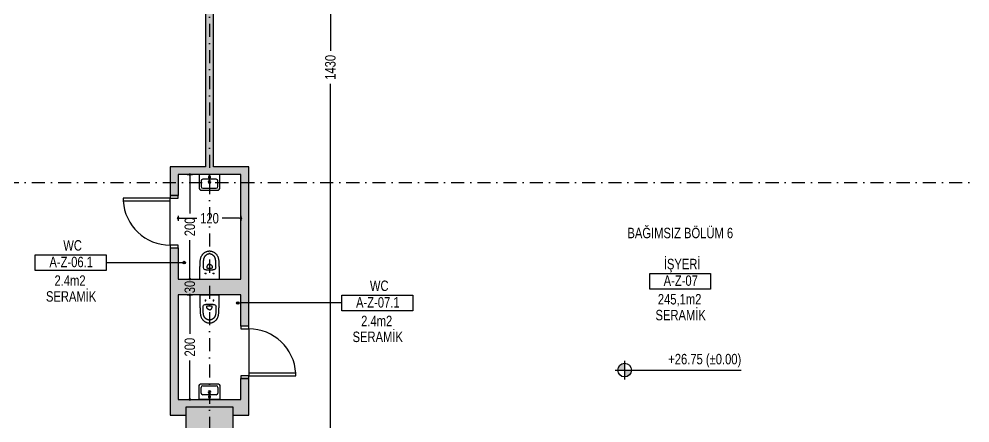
# Model space of a CAD drawing. Header units: centimetres. Extents: x 26569 to 160723, y -3143 to 14565.
# Drawn here: x 59515 to 61333, y 1579 to 2351 of the extents above; entities that cross this region are included whole.
import ezdxf
from ezdxf.enums import TextEntityAlignment as Align

# ---------------------------------------------------------------- set-up
doc = ezdxf.new("R2010")
doc.units = ezdxf.units.CM
doc.header["$LTSCALE"] = 100
doc.linetypes.add('DASHDOT2', pattern=[0.5, 0.25, -0.125, 0, -0.125])
for name, color, linetype in [('A-ANNO-DIMS', 187, 'Continuous'), ('A-ANNO-GRID', 155, 'DASHDOT2'), ('A-ANNO-IDEN', 50, 'Continuous'), ('A-ANNO-TEXT', 50, 'Continuous'), ('A-DOOR', 193, 'Continuous'), ('A-FLOR-FIXT', 146, 'Continuous'), ('A-WALL', 134, 'Continuous'), ('A-WALL-HTCH', 8, 'Continuous'), ('S-CONC', 5, 'Continuous'), ('S-HTCH', 8, 'Continuous')]:
    doc.layers.add(name, color=color, linetype=linetype)
doc.styles.add('Fields_100', font='act_simplex.shx', dxfattribs={"width": 0.8, "height": 20})
doc.dimstyles.new('FIELDS_100', dxfattribs={"dimscale": 0, "dimtxt": 20, "dimasz": 5, "dimexe": 5, "dimexo": 5, "dimgap": 5, "dimtad": 0, "dimdec": 0, "dimzin": 0, "dimdsep": 46, "dimtxsty": 'Fields_100', "dimblk": 'DOT', "dimcen": 0.09, "dimclrt": 50, "dimadec": 0, "dimazin": 0, "dimtfac": 1, "dimtdec": 0, "dimtix": 1, "dimtofl": 0, "dimtmove": 1, "dimatfit": 3, "dimfxl": 5, "dimfxlon": 1, "dimtolj": 1, "dimtzin": 0, "dimarcsym": 0})

# ---------------------------------------------------------------- blocks, each defined once
blk = doc.blocks.new('Mahal kutusu_100')
at = {"color": 0}
blk.add_lwpolyline([(-58, 30), (58, 30), (58, 0), (-58, 0)], close=True, dxfattribs=at)
at = {"color": 0, "style": 'Fields_100', "width": 0.8}
for tag, p in [('MAHAL', (3.6, 37.9)), ('KOD', (0.9, 6.2)), ('ALAN', (-1.3, -29.4)), ('KAPLAMA', (0.8, -59.7))]:
    blk.add_attdef(tag, text='', height=20, dxfattribs=at).set_placement(p, align=Align.CENTER)
blk = doc.blocks.new('_Dot')
at = {"color": 0, "linetype": 'ByBlock', "lineweight": -2}
blk.add_line((-0.5, 0), (-1, 0), dxfattribs=at)
at = {"color": 0, "linetype": 'ByBlock', "const_width": 0.5}
blk.add_lwpolyline([(-0.25, 0, 1), (0.25, 0, 1)], format="xyb", close=True, dxfattribs=at)
blk = doc.blocks.new('*D145')
at = {"layer": 'A-ANNO-DIMS', "color": 0, "lineweight": -2, "transparency": 16777216}
for p, q in [((60105.6, 2973.6), (60115.6, 2973.6)), ((60110.6, 2968.6), (60110.6, 2290.3)), ((60110.6, 1548.6), (60110.6, 2226.9)), ((60105.6, 1543.6), (60115.6, 1543.6))]:
    blk.add_line(p, q, dxfattribs=at)
at = {"layer": 'DEFPOINTS', "color": 0, "transparency": 16777216}
for p in [(59887, 2973.6), (60110.6, 2973.6), (59887, 1543.6)]:
    blk.add_point(p, dxfattribs=at)
at = {"layer": 'A-ANNO-DIMS', "color": 0, "lineweight": -2, "transparency": 16777216, "xscale": 5, "yscale": 5, "zscale": 5}
for p, rotation in [((60110.6, 2973.6), 90), ((60110.6, 1543.6), 270)]:
    blk.add_blockref('_Dot', p, dxfattribs=dict(at, rotation=rotation))
at = {"layer": 'A-ANNO-DIMS', "color": 50, "transparency": 16777216, "insert": (60110.6, 2258.6), "char_height": 20, "attachment_point": 5, "rotation": 90, "style": 'Fields_100'}
blk.add_mtext('\\A1;1430', dxfattribs=at)
blk = doc.blocks.new('KLOZET')
at = {"linetype": 'Continuous'}
for p, q in [((-17.6, 35.7), (-17.5, 36.9)), ((-17.5, 36.9), (-17.3, 38.1)), ((-17.3, 38.1), (-17.1, 39.2)), ((-17.1, 39.2), (-16.8, 40.3)), ((-16.8, 40.3), (-16.5, 41.3)), ((-16.5, 41.3), (-16.1, 42.4)), ((-16.1, 42.4), (-15.7, 43.3)), ((-15.7, 43.3), (-15.3, 44.3)), ((-15.3, 44.3), (-14.8, 45.2)), ((-14.8, 45.2), (-14.3, 46)), ((-14.3, 46), (-13.7, 46.8)), ((-13.7, 46.8), (-13.1, 47.6)), ((-13.1, 47.6), (-12.4, 48.3)), ((-12.4, 48.3), (-11.7, 49)), ((-11.7, 36.7), (-11.8, 36.2)), ((-11.7, 49), (-11, 49.6)), ((-11.6, 37.3), (-11.7, 36.7)), ((-11.5, 37.7), (-11.6, 37.3)), ((-11.4, 38.2), (-11.5, 37.7)), ((-11.3, 38.6), (-11.4, 38.2)), ((-11.2, 39), (-11.3, 38.6)), ((-11.1, 39.4), (-11.2, 39)), ((-11, 39.8), (-11.1, 39.4)), ((-11, 49.6), (-10.3, 50.2)), ((-10.9, 40.2), (-11, 39.8)), ((-10.8, 40.5), (-10.9, 40.2)), ((-10.6, 40.8), (-10.8, 40.5)), ((-10.5, 41.1), (-10.6, 40.8)), ((-10.4, 41.4), (-10.5, 41.1)), ((-10.2, 41.7), (-10.4, 41.4)), ((-10.3, 50.2), (-9.6, 50.7)), ((-10.1, 42), (-10.2, 41.7)), ((-9.9, 42.2), (-10.1, 42)), ((-9.8, 42.5), (-9.9, 42.2)), ((-9.6, 42.7), (-9.8, 42.5)), ((-9.6, 50.7), (-8.8, 51.2)), ((-9.4, 43), (-9.6, 42.7)), ((-9.3, 43.2), (-9.4, 43)), ((-9.1, 43.5), (-9.3, 43.2)), ((-8.9, 43.7), (-9.1, 43.5)), ((-8.7, 44), (-8.9, 43.7)), ((-8.8, 51.2), (-8, 51.7)), ((-8.5, 44.2), (-8.7, 44)), ((-8.2, 44.4), (-8.5, 44.2)), ((-8, 44.7), (-8.2, 44.4)), ((-8, 51.7), (-7.2, 52.1)), ((-7.8, 44.9), (-8, 44.7)), ((-7.5, 45.1), (-7.8, 44.9)), ((-7.3, 45.3), (-7.5, 45.1)), ((-7, 45.5), (-7.3, 45.3)), ((-7.2, 52.1), (-6.4, 52.5)), ((-6.7, 45.8), (-7, 45.5)), ((-6.4, 46), (-6.7, 45.8)), ((-6.4, 52.5), (-5.6, 52.8)), ((-6.1, 46.2), (-6.4, 46)), ((-5.8, 46.4), (-6.1, 46.2)), ((-5.5, 46.5), (-5.8, 46.4)), ((-5.6, 52.8), (-4.8, 53.1)), ((-5.2, 46.7), (-5.5, 46.5)), ((-4.9, 46.9), (-5.2, 46.7)), ((-4.6, 47.1), (-4.9, 46.9)), ((-4.8, 53.1), (-4, 53.3)), ((-4.2, 47.2), (-4.6, 47.1)), ((-3.9, 47.3), (-4.2, 47.2)), ((-4, 53.3), (-3.2, 53.5)), ((-3.6, 47.5), (-3.9, 47.3)), ((-3.3, 47.6), (-3.6, 47.5)), ((-3, 47.7), (-3.3, 47.6)), ((-3.2, 53.5), (-2.3, 53.7)), ((-2.7, 47.8), (-3, 47.7)), ((-2.4, 47.9), (-2.7, 47.8)), ((-2.1, 48), (-2.4, 47.9)), ((-2.3, 53.7), (-1.5, 53.8)), ((-1.8, 48), (-2.1, 48)), ((-1.5, 48.1), (-1.8, 48)), ((-1.5, 53.8), (-0.7, 53.9)), ((-1.2, 48.1), (-1.5, 48.1)), ((-1, 48.2), (-1.2, 48.1)), ((-0.7, 48.2), (-1, 48.2)), ((-0.7, 53.9), (0, 53.9)), ((-0.5, 48.2), (-0.7, 48.2)), ((-0.2, 48.2), (-0.5, 48.2)), ((0, 48.2), (-0.2, 48.2)), ((0, 53.9), (0.7, 53.9)), ((0.5, 48.2), (0, 48.2)), ((1, 48.2), (0.5, 48.2)), ((0.7, 53.9), (1.5, 53.8)), ((1.5, 48.1), (1, 48.2)), ((1.5, 53.8), (2.3, 53.7)), ((2.1, 48), (1.5, 48.1)), ((2.6, 47.8), (2.1, 48)), ((2.3, 53.7), (3.2, 53.5)), ((3.2, 47.6), (2.6, 47.8)), ((3.2, 53.5), (4, 53.3)), ((3.7, 47.4), (3.2, 47.6)), ((4.3, 47.2), (3.7, 47.4)), ((4, 53.3), (4.8, 53.1)), ((4.9, 46.9), (4.3, 47.2)), ((4.8, 53.1), (5.6, 52.8)), ((5.4, 46.6), (4.9, 46.9)), ((6, 46.3), (5.4, 46.6)), ((5.6, 52.8), (6.4, 52.5)), ((6.5, 45.9), (6, 46.3)), ((6.4, 52.5), (7.2, 52.1)), ((7, 45.5), (6.5, 45.9)), ((7.5, 45.1), (7, 45.5)), ((7.2, 52.1), (8, 51.7)), ((8, 44.7), (7.5, 45.1)), ((8, 51.7), (8.8, 51.2)), ((8.4, 44.2), (8, 44.7)), ((8.9, 43.7), (8.4, 44.2)), ((8.8, 51.2), (9.6, 50.7)), ((9.3, 43.2), (8.9, 43.7)), ((9.6, 42.7), (9.3, 43.2)), ((9.6, 50.7), (10.3, 50.2)), ((10, 42.1), (9.6, 42.7)), ((10.3, 41.6), (10, 42.1)), ((10.3, 50.2), (11, 49.6)), ((10.6, 40.9), (10.3, 41.6)), ((10.8, 40.3), (10.6, 40.9)), ((11.1, 39.6), (10.8, 40.3)), ((11, 49.6), (11.7, 49)), ((11.3, 38.9), (11.1, 39.6)), ((11.4, 38.2), (11.3, 38.9)), ((11.6, 37.4), (11.4, 38.2)), ((11.7, 36.6), (11.6, 37.4)), ((11.7, 49), (12.4, 48.3)), ((11.8, 35.7), (11.7, 36.6)), ((12.4, 48.3), (13.1, 47.6)), ((13.1, 47.6), (13.7, 46.8)), ((13.7, 46.8), (14.3, 46)), ((14.3, 46), (14.8, 45.2)), ((14.8, 45.2), (15.3, 44.3)), ((15.3, 44.3), (15.7, 43.3)), ((15.7, 43.3), (16.1, 42.4)), ((16.1, 42.4), (16.5, 41.3)), ((16.5, 41.3), (16.8, 40.3)), ((16.8, 40.3), (17.1, 39.2)), ((17.1, 39.2), (17.3, 38.1)), ((17.3, 38.1), (17.5, 36.9)), ((17.5, 36.9), (17.6, 35.7)), ((-18.2, 23.7), (-18.1, 25.2)), ((-18.2, 22.2), (-18.2, 23.7)), ((-18.2, 20.6), (-18.2, 22.2)), ((-18.2, 17.4), (-18.2, 20.6)), ((-18.1, 28), (-18, 29.4)), ((-18.1, 26.6), (-18.1, 28)), ((-18.1, 25.2), (-18.1, 26.6)), ((-18, 30.7), (-17.9, 32)), ((-18, 29.4), (-18, 30.7)), ((-17.9, 32), (-17.8, 33.3)), ((-17.8, 33.3), (-17.7, 34.5)), ((-17.7, 34.5), (-17.6, 35.7)), ((-12.3, 27.9), (-12.4, 27)), ((-12.4, 27), (-12.4, 26.1)), ((-12.4, 26.1), (-12.4, 25.2)), ((-12.4, 25.2), (-12.4, 24.2)), ((-12.4, 24.2), (-12.4, 23.2)), ((-12.4, 23.2), (-12.4, 22.2)), ((-12.2, 31.1), (-12.3, 30.4)), ((-12.3, 30.4), (-12.3, 29.6)), ((-12.3, 29.6), (-12.3, 28.8)), ((-12.3, 28.8), (-12.3, 27.9)), ((-12.1, 32.6), (-12.2, 31.9)), ((-12.2, 31.9), (-12.2, 31.1)), ((-12, 33.9), (-12.1, 33.2)), ((-12.1, 33.2), (-12.1, 32.6)), ((-11.9, 35.1), (-12, 34.5)), ((-12, 34.5), (-12, 33.9)), ((-11.8, 35.7), (-11.9, 35.1)), ((-11.8, 36.2), (-11.8, 35.7)), ((-9.2, 18.4), (-8.2, 18.3)), ((-8.2, 18.3), (-7.1, 18.2)), ((-7.1, 18.2), (-6.1, 18.1)), ((-4.8, 24.3), (-4.9, 23.9)), ((-4.9, 23.9), (-4.9, 23.5)), ((-4.9, 23.5), (-4.8, 20.8)), ((-4.7, 25), (-4.8, 24.6)), ((-4.8, 24.6), (-4.8, 24.3)), ((-4.6, 25.3), (-4.7, 25)), ((-4.4, 25.6), (-4.6, 25.3)), ((-4.3, 25.9), (-4.4, 25.6)), ((-4.1, 26.2), (-4.3, 25.9)), ((-3.9, 26.5), (-4.1, 26.2)), ((-3.8, 26.8), (-3.9, 26.5)), ((-3.5, 27), (-3.8, 26.8)), ((-3.8, 20.8), (-2.1, 20.8)), ((-3.3, 27.2), (-3.5, 27)), ((-3.1, 27.4), (-3.3, 27.2)), ((-2.8, 27.6), (-3.1, 27.4)), ((-2.5, 27.8), (-2.8, 27.6)), ((-2.2, 28), (-2.5, 27.8)), ((-1.9, 28.1), (-2.2, 28)), ((-2.1, 20.8), (-0.4, 20.8)), ((-1.6, 28.2), (-1.9, 28.1)), ((-1.3, 28.3), (-1.6, 28.2)), ((-1, 28.4), (-1.3, 28.3)), ((-0.7, 28.5), (-1, 28.4)), ((-0.3, 28.5), (-0.7, 28.5)), ((-0.4, 20.8), (1.7, 20.8)), ((0, 28.5), (-0.3, 28.5)), ((0, 28.5), (0.3, 28.5)), ((0.3, 28.5), (0.7, 28.5)), ((0.7, 28.5), (1, 28.4)), ((1, 28.4), (1.3, 28.3)), ((1.3, 28.3), (1.6, 28.2)), ((1.6, 28.2), (1.9, 28.1)), ((1.7, 20.8), (3.4, 20.8)), ((1.9, 28.1), (2.2, 28)), ((2.2, 28), (2.5, 27.8)), ((2.5, 27.8), (2.8, 27.6)), ((2.8, 27.6), (3.1, 27.4)), ((3.1, 27.4), (3.3, 27.2)), ((3.3, 27.2), (3.5, 27)), ((3.4, 20.8), (3.8, 20.8)), ((3.5, 27), (3.8, 26.7)), ((3.8, 26.7), (4, 26.5)), ((4, 26.5), (4.1, 26.2)), ((4.1, 26.2), (4.3, 25.9)), ((4.3, 25.9), (4.5, 25.6)), ((4.5, 25.6), (4.6, 25.3)), ((4.6, 25.3), (4.7, 25)), ((4.7, 25), (4.8, 24.6)), ((4.8, 24.6), (4.8, 24.3)), ((4.8, 24.3), (4.9, 23.9)), ((4.9, 23.5), (4.8, 20.8)), ((4.9, 23.9), (4.9, 23.5)), ((6.1, 18.1), (7.1, 18.2)), ((7.1, 18.2), (8.2, 18.3)), ((8.2, 18.3), (9.2, 18.4)), ((11.9, 34.9), (11.8, 35.7)), ((12, 34), (11.9, 34.9)), ((12.1, 33.1), (12, 34)), ((12.2, 32.1), (12.1, 33.1)), ((12.2, 31.2), (12.2, 32.1)), ((12.3, 30.2), (12.2, 31.2)), ((12.3, 29.2), (12.3, 30.2)), ((12.3, 28.1), (12.3, 29.2)), ((12.4, 27), (12.3, 28.1)), ((12.4, 25.9), (12.4, 27)), ((12.4, 24.7), (12.4, 25.9)), ((12.4, 23.4), (12.4, 24.7)), ((12.4, 22.2), (12.4, 23.4)), ((17.6, 35.7), (17.7, 34.5)), ((17.7, 34.5), (17.8, 33.3)), ((17.8, 33.3), (17.9, 32)), ((17.9, 32), (18, 30.7)), ((18, 30.7), (18, 29.4)), ((18, 29.4), (18.1, 28)), ((18.1, 28), (18.1, 26.6)), ((18.1, 26.6), (18.1, 25.2)), ((18.1, 25.2), (18.2, 23.7)), ((18.2, 23.7), (18.2, 22.2)), ((18.2, 22.2), (18.2, 20.6)), ((18.2, 20.6), (18.2, 17.4)), ((-18.3, 0), (-18.2, 12.1)), ((-18.3, 0), (18.3, 0)), ((-18.2, 12.1), (-18.2, 17.4)), ((-6.1, 18.1), (-5.1, 18)), ((-5.1, 18), (-4.1, 18)), ((-4.1, 18), (-3.1, 17.9)), ((-3.1, 17.9), (-2, 17.9)), ((-2, 17.9), (-1, 17.9)), ((-1, 17.9), (0, 17.9)), ((0, 17.9), (1, 17.9)), ((1, 17.9), (2, 17.9)), ((2, 17.9), (3.1, 17.9)), ((3.1, 17.9), (4.1, 18)), ((4.1, 18), (5.1, 18)), ((5.1, 18), (6.1, 18.1)), ((18.2, 17.4), (18.2, 13.9)), ((18.2, 13.9), (18.3, 0))]:
    blk.add_line(p, q, dxfattribs=at)
at = {"lineweight": 0}
for p, q in [((-3.8, 20.8), (-4.8, 20.8)), ((3.8, 20.8), (4.8, 20.8))]:
    blk.add_line(p, q, dxfattribs=at)
at = {"ltscale": 3}
for p, q in [((-6.5, 10.9), (-9, 10.9)), ((-7.7, 12.2), (-7.7, 9.6)), ((9, 10.9), (6.5, 10.9)), ((7.7, 12.2), (7.7, 9.6))]:
    blk.add_line(p, q, dxfattribs=at)
at = {"linetype": 'Continuous'}
for centre in [(-7.7, 10.9), (7.7, 10.9)]:
    blk.add_circle(centre, 0.75, dxfattribs=at)
for centre, start, end in [((-8.7, 22.1), 179.5021, 262.9898), ((8.7, 22.1), 277.0095, 0.5028)]:
    blk.add_arc(centre, 3.72, start, end, dxfattribs=at)
blk = doc.blocks.new('KAPI_100')
at = {"layer": 'A-DOOR'}
blk.add_line((5, 15), (95, 15), dxfattribs=at)
blk.add_lwpolyline([(95, 15), (95, 105), (90, 105), (90, 15)], dxfattribs=at)
for points in [[(0, 0), (5, 0), (5, 15), (0, 15)], [(95, 0), (100, 0), (100, 15), (95, 15)]]:
    blk.add_lwpolyline(points, close=True, dxfattribs=at)
blk.add_arc((95, 15), 90, 93.1847, 180, dxfattribs=at)
blk = doc.blocks.new('*D308')
at = {"layer": 'A-ANNO-DIMS', "color": 0, "lineweight": -2, "transparency": 16777216}
for p, q in [((59954.5, 1514.5), (59954.5, 1504.5)), ((59959.5, 1509.5), (60750.3, 1509.5)), ((61604.5, 1509.5), (60813.6, 1509.5)), ((61609.5, 1514.5), (61609.5, 1504.5))]:
    blk.add_line(p, q, dxfattribs=at)
at = {"layer": 'DEFPOINTS', "color": 0, "transparency": 16777216}
for p in [(61609.5, 2973.6), (59954.5, 1593.6), (61609.5, 1509.5)]:
    blk.add_point(p, dxfattribs=at)
at = {"layer": 'A-ANNO-DIMS', "color": 0, "lineweight": -2, "transparency": 16777216, "xscale": 5, "yscale": 5, "zscale": 5, "rotation": 180}
blk.add_blockref('_Dot', (59954.5, 1509.5), dxfattribs=at)
at = {"layer": 'A-ANNO-DIMS', "color": 0, "lineweight": -2, "transparency": 16777216, "xscale": 5, "yscale": 5, "zscale": 5}
blk.add_blockref('_Dot', (61609.5, 1509.5), dxfattribs=at)
at = {"layer": 'A-ANNO-DIMS', "color": 50, "transparency": 16777216, "insert": (60782, 1509.5), "char_height": 20, "attachment_point": 5, "style": 'Fields_100'}
blk.add_mtext('\\A1;1655', dxfattribs=at)
blk = doc.blocks.new('*D247')
at = {"layer": 'A-ANNO-DIMS', "color": 0, "lineweight": -2, "transparency": 16777216}
for p, q in [((59819.5, 1975), (59819.5, 1965)), ((59824.5, 1970), (59855.4, 1970)), ((59934.5, 1970), (59903.5, 1970)), ((59939.5, 1975), (59939.5, 1965))]:
    blk.add_line(p, q, dxfattribs=at)
at = {"layer": 'DEFPOINTS', "color": 0, "transparency": 16777216}
for p in [(59819.5, 2053.6), (59939.5, 2053.6), (59939.5, 1970)]:
    blk.add_point(p, dxfattribs=at)
at = {"layer": 'A-ANNO-DIMS', "color": 0, "lineweight": -2, "transparency": 16777216, "xscale": 5, "yscale": 5, "zscale": 5, "rotation": 180}
blk.add_blockref('_Dot', (59819.5, 1970), dxfattribs=at)
at = {"layer": 'A-ANNO-DIMS', "color": 0, "lineweight": -2, "transparency": 16777216, "xscale": 5, "yscale": 5, "zscale": 5}
blk.add_blockref('_Dot', (59939.5, 1970), dxfattribs=at)
at = {"layer": 'A-ANNO-DIMS', "color": 50, "transparency": 16777216, "insert": (59879.5, 1970), "char_height": 20, "attachment_point": 5, "style": 'Fields_100'}
blk.add_mtext('\\A1;120', dxfattribs=at)
blk = doc.blocks.new('*D301')
at = {"layer": 'A-ANNO-DIMS', "color": 0, "lineweight": -2, "transparency": 16777216}
for p, q in [((59836.9, 2053.6), (59846.9, 2053.6)), ((59841.9, 2048.6), (59841.9, 1979.2)), ((59841.9, 1858.6), (59841.9, 1928)), ((59836.9, 1853.6), (59846.9, 1853.6))]:
    blk.add_line(p, q, dxfattribs=at)
at = {"layer": 'DEFPOINTS', "color": 0, "transparency": 16777216}
for p in [(59819.5, 2053.6), (59819.5, 1853.6), (59841.9, 1853.6)]:
    blk.add_point(p, dxfattribs=at)
at = {"layer": 'A-ANNO-DIMS', "color": 0, "lineweight": -2, "transparency": 16777216, "xscale": 5, "yscale": 5, "zscale": 5}
for p, rotation in [((59841.9, 2053.6), 90), ((59841.9, 1853.6), 270)]:
    blk.add_blockref('_Dot', p, dxfattribs=dict(at, rotation=rotation))
at = {"layer": 'A-ANNO-DIMS', "color": 50, "transparency": 16777216, "insert": (59841.9, 1953.6), "char_height": 20, "attachment_point": 5, "rotation": 90, "style": 'Fields_100'}
blk.add_mtext('\\A1;200', dxfattribs=at)
blk = doc.blocks.new('*D302')
at = {"layer": 'A-ANNO-DIMS', "color": 0, "lineweight": -2, "transparency": 16777216}
for p, q in [((59841.9, 1858.6), (59841.9, 1863.6)), ((59836.9, 1853.6), (59846.9, 1853.6)), ((59836.9, 1823.6), (59846.9, 1823.6)), ((59841.9, 1818.6), (59841.9, 1813.6))]:
    blk.add_line(p, q, dxfattribs=at)
at = {"layer": 'DEFPOINTS', "color": 0, "transparency": 16777216}
for p in [(59819.5, 1853.6), (59819.5, 1823.6), (59841.9, 1823.6)]:
    blk.add_point(p, dxfattribs=at)
at = {"layer": 'A-ANNO-DIMS', "color": 0, "lineweight": -2, "transparency": 16777216, "xscale": 5, "yscale": 5, "zscale": 5}
for p, rotation in [((59841.9, 1853.6), 270), ((59841.9, 1823.6), 90)]:
    blk.add_blockref('_Dot', p, dxfattribs=dict(at, rotation=rotation))
at = {"layer": 'A-ANNO-DIMS', "color": 50, "transparency": 16777216, "insert": (59841.9, 1838.6), "char_height": 20, "attachment_point": 5, "rotation": 90, "style": 'Fields_100'}
blk.add_mtext('\\A1;30', dxfattribs=at)
blk = doc.blocks.new('*D303')
at = {"layer": 'A-ANNO-DIMS', "color": 0, "lineweight": -2, "transparency": 16777216}
for p, q in [((59836.9, 1823.6), (59846.9, 1823.6)), ((59841.9, 1818.6), (59841.9, 1749.2)), ((59841.9, 1628.6), (59841.9, 1698)), ((59836.9, 1623.6), (59846.9, 1623.6))]:
    blk.add_line(p, q, dxfattribs=at)
at = {"layer": 'DEFPOINTS', "color": 0, "transparency": 16777216}
for p in [(59819.5, 1823.6), (59819.5, 1623.6), (59841.9, 1623.6)]:
    blk.add_point(p, dxfattribs=at)
at = {"layer": 'A-ANNO-DIMS', "color": 0, "lineweight": -2, "transparency": 16777216, "xscale": 5, "yscale": 5, "zscale": 5}
for p, rotation in [((59841.9, 1823.6), 90), ((59841.9, 1623.6), 270)]:
    blk.add_blockref('_Dot', p, dxfattribs=dict(at, rotation=rotation))
at = {"layer": 'A-ANNO-DIMS', "color": 50, "transparency": 16777216, "insert": (59841.9, 1723.6), "char_height": 20, "attachment_point": 5, "rotation": 90, "style": 'Fields_100'}
blk.add_mtext('\\A1;200', dxfattribs=at)
blk = doc.blocks.new('Mahal Kutusu_100_2')
at = {"color": 0}
blk.add_lwpolyline([(-68, 30), (68, 30), (68, 0), (-68, 0)], close=True, dxfattribs=at)
at = {"color": 0, "style": 'Fields_100', "width": 0.8}
for tag, p in [('MAHAL', (3.6, 37.9)), ('A-Z-04.1', (0.9, 6.2)), ('ALAN', (-1.3, -29.4)), ('KAPLAMA', (0.8, -59.7))]:
    blk.add_attdef(tag, text='', height=20, dxfattribs=at).set_placement(p, align=Align.CENTER)

msp = doc.modelspace()

# ---------------------------------------------------------------- hatches: boundary and pattern name
at = {"layer": 'A-ANNO-DIMS'}
h = msp.add_hatch(color=256, dxfattribs=at)
h.paths.add_polyline_path([(60673.08, 1692.72, 0.4142136), (60660.08, 1679.72), (60673.08, 1679.72)])
h.paths.add_polyline_path([(60686.08, 1679.72), (60673.08, 1679.72), (60673.08, 1666.72, 0.4142136)])
at = {"layer": 'A-ANNO-IDEN'}
h = msp.add_hatch(color=256, dxfattribs=at)
h.dxf.hatch_style = 1
edge = h.paths.add_edge_path()
edge.add_arc((59830.91, 1885.27), 2.5, 0, 360)
h = msp.add_hatch(color=256, dxfattribs=at)
h.dxf.hatch_style = 1
edge = h.paths.add_edge_path()
edge.add_arc((59933.62, 1808.04), 2.5, 180, 540)
at = {"layer": 'A-WALL-HTCH'}
h = msp.add_hatch(dxfattribs=at)
h.set_pattern_fill('DASH', color=256)
h.set_pattern_definition([(0, (-26454.6308, -0.018), (3.175, 3.175), [3.175, -3.175])])
h.paths.add_polyline_path([(59924.48, 1608.59), (59924.48, 1593.59), (59954.48, 1593.59), (59954.48, 1663.59), (59939.48, 1663.59), (59939.48, 1623.59), (59819.48, 1623.59), (59819.48, 1823.59), (59939.48, 1823.59), (59939.48, 1763.59), (59954.48, 1763.59), (59954.48, 2068.59), (59886.98, 2068.59), (59886.98, 2973.59), (59976.98, 2973.59), (59976.98, 2988.59), (59781.98, 2988.59), (59781.98, 2973.59), (59871.98, 2973.59), (59871.98, 2068.59), (59804.48, 2068.59), (59804.48, 2013.59), (59819.48, 2013.59), (59819.48, 2053.59), (59939.48, 2053.59), (59939.48, 1853.59), (59819.48, 1853.59), (59819.48, 1913.59), (59804.48, 1913.59), (59804.48, 1593.59), (59834.48, 1593.59), (59834.48, 1608.59)])
at = {"layer": 'S-HTCH'}
h = msp.add_hatch(dxfattribs=at)
h.set_pattern_fill('ANSI33', color=256)
h.set_pattern_definition([(45, (47244.2896, 5721.5606), (-4.490128, 4.490128), []), (45, (47248.78, 5721.5606), (-4.490128, 4.490128), [3.175, -1.5875])])
h.paths.add_polyline_path([(63434.48, 1518.59), (63524.48, 1518.59), (63524.48, 1608.59), (63434.48, 1608.59)])
h.paths.add_polyline_path([(63434.48, 7218.59), (63524.48, 7218.59), (63524.48, 7308.59), (63434.48, 7308.59)])
h.paths.add_polyline_path([(61634.48, 1518.59), (61724.48, 1518.59), (61724.48, 1608.59), (61634.48, 1608.59)])
h.paths.add_polyline_path([(58034.48, 1518.59), (58124.48, 1518.59), (58124.48, 1608.59), (58034.48, 1608.59)])
h.paths.add_polyline_path([(61634.48, 7218.59), (61724.48, 7218.59), (61724.48, 7308.59), (61634.48, 7308.59)])
h.paths.add_polyline_path([(58034.48, 7218.59), (58124.48, 7218.59), (58124.48, 7308.59), (58034.48, 7308.59)])
h.paths.add_polyline_path([(63434.48, 3418.59), (63524.48, 3418.59), (63524.48, 3508.59), (63434.48, 3508.59)])
h.paths.add_polyline_path([(63434.48, 5318.59), (63524.48, 5318.59), (63524.48, 5408.59), (63434.48, 5408.59)])
h.paths.add_polyline_path([(61634.48, 3418.59), (61724.48, 3418.59), (61724.48, 3508.59), (61634.48, 3508.59)])
h.paths.add_polyline_path([(58034.48, 3418.59), (58124.48, 3418.59), (58124.48, 3508.59), (58034.48, 3508.59)])
h.paths.add_polyline_path([(61634.48, 5318.59), (61724.48, 5318.59), (61724.48, 5408.59), (61634.48, 5408.59)])
h.paths.add_polyline_path([(58034.48, 5318.59), (58124.48, 5318.59), (58124.48, 5408.59), (58034.48, 5408.59)])
h.paths.add_polyline_path([(68834.48, 3418.59), (68924.48, 3418.59), (68924.48, 3508.59), (68834.48, 3508.59)])
h.paths.add_polyline_path([(68834.48, 5318.59), (68924.48, 5318.59), (68924.48, 5408.59), (68834.48, 5408.59)])
h.paths.add_polyline_path([(67034.48, 3418.59), (67124.48, 3418.59), (67124.48, 3508.59), (67034.48, 3508.59)])
h.paths.add_polyline_path([(67034.48, 5318.59), (67124.48, 5318.59), (67124.48, 5408.59), (67034.48, 5408.59)])
h.paths.add_polyline_path([(65234.48, 3418.59), (65324.48, 3418.59), (65324.48, 3508.59), (65234.48, 3508.59)])
h.paths.add_polyline_path([(65234.48, 5318.59), (65324.48, 5318.59), (65324.48, 5408.59), (65234.48, 5408.59)])
h.paths.add_polyline_path([(61534.48, 3418.59), (61624.48, 3418.59), (61624.48, 3508.59), (61534.48, 3508.59)])
h.paths.add_polyline_path([(61534.48, 5318.59), (61624.48, 5318.59), (61624.48, 5408.59), (61534.48, 5408.59)])
h.paths.add_polyline_path([(59834.48, 3418.59), (59924.48, 3418.59), (59924.48, 3508.59), (59834.48, 3508.59)])
h.paths.add_polyline_path([(59834.48, 5318.59), (59924.48, 5318.59), (59924.48, 5408.59), (59834.48, 5408.59)])
h.paths.add_polyline_path([(56234.48, 3418.59), (56324.48, 3418.59), (56324.48, 3508.59), (56234.48, 3508.59)])
h.paths.add_polyline_path([(56234.48, 5318.59), (56324.48, 5318.59), (56324.48, 5408.59), (56234.48, 5408.59)])
h.paths.add_polyline_path([(54434.48, 3418.59), (54524.48, 3418.59), (54524.48, 3508.59), (54434.48, 3508.59)])
h.paths.add_polyline_path([(54434.48, 5318.59), (54524.48, 5318.59), (54524.48, 5408.59), (54434.48, 5408.59)])
h.paths.add_polyline_path([(52634.48, 3418.59), (52724.48, 3418.59), (52724.48, 3508.59), (52634.48, 3508.59)])
h.paths.add_polyline_path([(52634.48, 5318.59), (52724.48, 5318.59), (52724.48, 5408.59), (52634.48, 5408.59)])
h.paths.add_polyline_path([(70634.48, 5318.59), (70724.48, 5318.59), (70724.48, 5408.59), (70634.48, 5408.59)])
h.paths.add_polyline_path([(70634.48, 3418.59), (70724.48, 3418.59), (70724.48, 3508.59), (70634.48, 3508.59)])
h.paths.add_polyline_path([(70634.48, 1518.59), (70724.48, 1518.59), (70724.48, 1608.59), (70634.48, 1608.59)])
h.paths.add_polyline_path([(68834.48, 1518.59), (68924.48, 1518.59), (68924.48, 1608.59), (68834.48, 1608.59)])
h.paths.add_polyline_path([(67034.48, 1518.59), (67124.48, 1518.59), (67124.48, 1608.59), (67034.48, 1608.59)])
h.paths.add_polyline_path([(65234.48, 1518.59), (65324.48, 1518.59), (65324.48, 1608.59), (65234.48, 1608.59)])
h.paths.add_polyline_path([(61534.48, 1518.59), (61624.48, 1518.59), (61624.48, 1608.59), (61534.48, 1608.59)])
h.paths.add_polyline_path([(59834.48, 1518.59), (59924.48, 1518.59), (59924.48, 1608.59), (59834.48, 1608.59)])
h.paths.add_polyline_path([(56234.48, 1518.59), (56324.48, 1518.59), (56324.48, 1608.59), (56234.48, 1608.59)])
h.paths.add_polyline_path([(54434.48, 1518.59), (54524.48, 1518.59), (54524.48, 1608.59), (54434.48, 1608.59)])
h.paths.add_polyline_path([(52634.48, 1518.59), (52724.48, 1518.59), (52724.48, 1608.59), (52634.48, 1608.59)])
h.paths.add_polyline_path([(70634.48, 7218.59), (70724.48, 7218.59), (70724.48, 7308.59), (70634.48, 7308.59)])
h.paths.add_polyline_path([(68834.48, 7218.59), (68924.48, 7218.59), (68924.48, 7308.59), (68834.48, 7308.59)])
h.paths.add_polyline_path([(67034.48, 7218.59), (67124.48, 7218.59), (67124.48, 7308.59), (67034.48, 7308.59)])
h.paths.add_polyline_path([(65234.48, 7218.59), (65324.48, 7218.59), (65324.48, 7308.59), (65234.48, 7308.59)])
h.paths.add_polyline_path([(61534.48, 7218.59), (61624.48, 7218.59), (61624.48, 7308.59), (61534.48, 7308.59)])
h.paths.add_polyline_path([(59834.48, 7218.59), (59924.48, 7218.59), (59924.48, 7308.59), (59834.48, 7308.59)])
h.paths.add_polyline_path([(56234.48, 7218.59), (56324.48, 7218.59), (56324.48, 7308.59), (56234.48, 7308.59)])
h.paths.add_polyline_path([(54434.48, 7218.59), (54524.48, 7218.59), (54524.48, 7308.59), (54434.48, 7308.59)])
h.paths.add_polyline_path([(52634.48, 7218.59), (52724.48, 7218.59), (52724.48, 7308.59), (52634.48, 7308.59)])

# ---------------------------------------------------------------- linework, layer by layer
at = {"layer": 'A-ANNO-DIMS'}
for p, q in [((60673.08, 1697.72), (60673.08, 1661.72)), ((60655.08, 1679.72), (60896.08, 1679.72))]:
    msp.add_line(p, q, dxfattribs=at)
msp.add_circle((60673.08, 1679.72), 13, dxfattribs=at)
at = {"layer": 'A-ANNO-GRID'}
for p, q in [((59879.48, 8203.59), (59879.48, 1476.25)), ((49419.63, 2038.59), (71224.48, 2038.59))]:
    msp.add_line(p, q, dxfattribs=at)
at = {"layer": 'A-ANNO-IDEN'}
for points in [[(59682.15, 1885.27), (59830.91, 1885.27)], [(60132.36, 1808.04), (59938.62, 1808.04)]]:
    msp.add_lwpolyline(points, dxfattribs=at)
for centre in [(59830.91, 1885.27), (59933.62, 1808.04)]:
    msp.add_circle(centre, 2.5, dxfattribs=at)
at = {"layer": 'A-FLOR-FIXT'}
for p, q in [((59863.48, 2041.59), (59863.48, 2030.59)), ((59878.91, 2044.59), (59866.48, 2044.59)), ((59892.48, 2044.59), (59879.91, 2044.59)), ((59895.48, 2030.59), (59895.48, 2041.59)), ((59866.48, 2027.59), (59892.48, 2027.59)), ((59863.48, 1635.59), (59863.48, 1646.59)), ((59866.48, 1649.59), (59892.48, 1649.59)), ((59895.48, 1646.59), (59895.48, 1635.59)), ((59878.91, 1632.59), (59866.48, 1632.59)), ((59892.48, 1632.59), (59879.91, 1632.59))]:
    msp.add_line(p, q, dxfattribs=at)
for points in [[(59859.48, 2053.59), (59859.48, 2028.59, 0.4142136), (59864.48, 2023.59), (59894.48, 2023.59, 0.4142136), (59899.48, 2028.59), (59899.48, 2053.59)], [(59878.91, 2048.82), (59878.91, 2040.82, 1), (59879.91, 2040.82), (59879.91, 2048.82, 1)], [(59859.48, 1623.59), (59859.48, 1648.59, -0.4142136), (59864.48, 1653.59), (59894.48, 1653.59, -0.4142136), (59899.48, 1648.59), (59899.48, 1623.59)], [(59878.91, 1628.37), (59878.91, 1636.37, -1), (59879.91, 1636.37), (59879.91, 1628.37, -1)]]:
    msp.add_lwpolyline(points, format="xyb", close=True, dxfattribs=at)
for centre, radius, start, end in [((59866.48, 2041.59), 3, 90, 180), ((59879.48, 2039.59), 2.5, 103.01407, 79.93241), ((59879.41, 2048.82), 2, 284.47751, 255.52249), ((59892.48, 2041.59), 3, 0, 90), ((59866.48, 2030.59), 3, 180, 270), ((59892.48, 2030.59), 3, 270, 0), ((59866.48, 1646.59), 3, 90, 180), ((59879.48, 1637.59), 2.5, 280.06759, 256.98593), ((59892.48, 1646.59), 3, 0, 90), ((59866.48, 1635.59), 3, 180, 270), ((59879.41, 1628.37), 2, 104.47751, 75.52249), ((59892.48, 1635.59), 3, 270, 0)]:
    msp.add_arc(centre, radius, start, end, dxfattribs=at)
at = {"layer": 'A-WALL'}
for p, q in [((59871.98, 2973.59), (59871.98, 2068.59)), ((59886.98, 2068.59), (59886.98, 2973.59)), ((59804.48, 2068.59), (59804.48, 2013.59)), ((59871.98, 2068.59), (59804.48, 2068.59)), ((59954.48, 2068.59), (59886.98, 2068.59)), ((59954.48, 1763.59), (59954.48, 2068.59)), ((59939.48, 2053.59), (59819.48, 2053.59)), ((59819.48, 2053.59), (59819.48, 2013.59)), ((59939.48, 1853.59), (59939.48, 2053.59)), ((59804.48, 2013.59), (59819.48, 2013.59)), ((59804.48, 1913.59), (59804.48, 1593.59)), ((59804.48, 1913.59), (59819.48, 1913.59)), ((59819.48, 1913.59), (59819.48, 1853.59)), ((59819.48, 1853.59), (59939.48, 1853.59)), ((59954.48, 1763.59), (59939.48, 1763.59)), ((59954.48, 1663.59), (59939.48, 1663.59)), ((59954.48, 1593.59), (59954.48, 1663.59)), ((59804.48, 1593.59), (59834.48, 1593.59)), ((59924.48, 1593.59), (59954.48, 1593.59))]:
    msp.add_line(p, q, dxfattribs=at)
msp.add_lwpolyline([(59939.48, 1763.59), (59939.48, 1823.59), (59819.48, 1823.59), (59819.48, 1623.59), (59939.48, 1623.59), (59939.48, 1663.59)], dxfattribs=at)
at = {"layer": 'S-CONC'}
msp.add_lwpolyline([(59834.48, 1518.59), (59924.48, 1518.59), (59924.48, 1608.59), (59834.48, 1608.59)], close=True, dxfattribs=at)

# ---------------------------------------------------------------- block references
at = {"layer": 'A-ANNO-IDEN'}
for name, p, values in [('Mahal Kutusu_100_2', (59614.15, 1870.27), {'MAHAL': 'WC', 'A-Z-04.1': 'A-Z-06.1', 'ALAN': '2.4m2', 'KAPLAMA': 'SERAMİK'}), ('Mahal kutusu_100', (60779.48, 1834.61), {'MAHAL': 'İŞYERİ', 'KOD': 'A-Z-07', 'ALAN': '245,1m2', 'KAPLAMA': 'SERAMİK'}), ('Mahal Kutusu_100_2', (60200.36, 1793.04), {'MAHAL': 'WC', 'A-Z-04.1': 'A-Z-07.1', 'ALAN': '2.4m2', 'KAPLAMA': 'SERAMİK'})]:
    msp.add_blockref(name, p, dxfattribs=at).add_auto_attribs(values)
at = {"layer": 'A-DOOR'}
for p, rotation in [((59819.48, 1913.59), 89.99999999999997), ((59939.48, 1763.59), 269.9999999999999)]:
    msp.add_blockref('KAPI_100', p, dxfattribs=dict(at, rotation=rotation))
at = {"layer": 'A-FLOR-FIXT'}
msp.add_blockref('KLOZET', (59879.48, 1853.59), dxfattribs=at)
at = {"layer": 'A-FLOR-FIXT', "xscale": -1, "rotation": 180}
msp.add_blockref('KLOZET', (59879.48, 1823.59), dxfattribs=at)

# ---------------------------------------------------------------- texts
at = {"layer": 'A-ANNO-TEXT', "char_height": 20, "style": 'Fields_100'}
for s, insert, attachment_point in [('BAĞIMSIZ BÖLÜM 6', (60779.48, 1951.87), 2), ('+26.75 (%%P0.00)', (60896.08, 1684.72), 9)]:
    msp.add_mtext_dynamic_manual_height_columns(s, width=436.6649, gutter_width=100, heights=[0], dxfattribs=dict(at, insert=insert, attachment_point=attachment_point))

# ---------------------------------------------------------------- dimensions: what is measured, and where the dimension line sits
at = {"layer": 'A-ANNO-DIMS'}
for base, p1, p2, picture, middle in [((60110.57, 2973.59), (59886.98, 1543.59), (59886.98, 2973.59), '*D145', (60110.57, 2258.59)), ((59841.89, 1853.59), (59819.48, 2053.59), (59819.48, 1853.59), '*D301', (59841.89, 1953.59)), ((59841.89, 1823.59), (59819.48, 1853.59), (59819.48, 1823.59), '*D302', (59841.89, 1838.59)), ((59841.89, 1623.59), (59819.48, 1823.59), (59819.48, 1623.59), '*D303', (59841.89, 1723.59))]:
    dim = msp.add_linear_dim(base=base, p1=p1, p2=p2, angle=90, dimstyle='FIELDS_100', override={"dimscale": 1}, dxfattribs=at)
    dim.commit()
    dim.dimension.update_dxf_attribs({"geometry": picture, "text_midpoint": middle})
for base, p1, p2, picture, middle in [((61609.48, 1509.46), (59954.48, 1593.59), (61609.48, 2973.59), '*D308', (60781.98, 1509.46)), ((59939.48, 1969.98), (59819.48, 2053.59), (59939.48, 2053.59), '*D247', (59879.48, 1969.98))]:
    dim = msp.add_linear_dim(base=base, p1=p1, p2=p2, dimstyle='FIELDS_100', override={"dimscale": 1}, dxfattribs=at)
    dim.commit()
    dim.dimension.update_dxf_attribs({"geometry": picture, "text_midpoint": middle})

doc.saveas('drawing.dxf')
